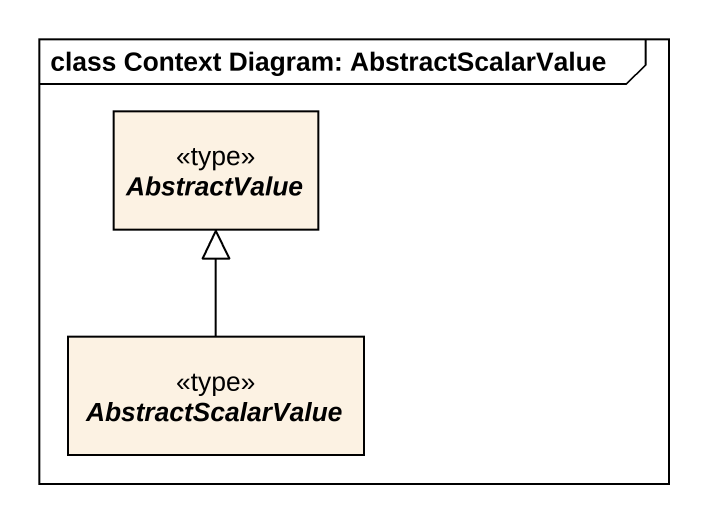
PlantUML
@startuml
mainframe class Context Diagram: AbstractScalarValue
hide circle
hide empty members
abstract class AbstractValue <<type>>
abstract class AbstractScalarValue <<type>>
AbstractScalarValue -up-|> AbstractValue
@enduml
